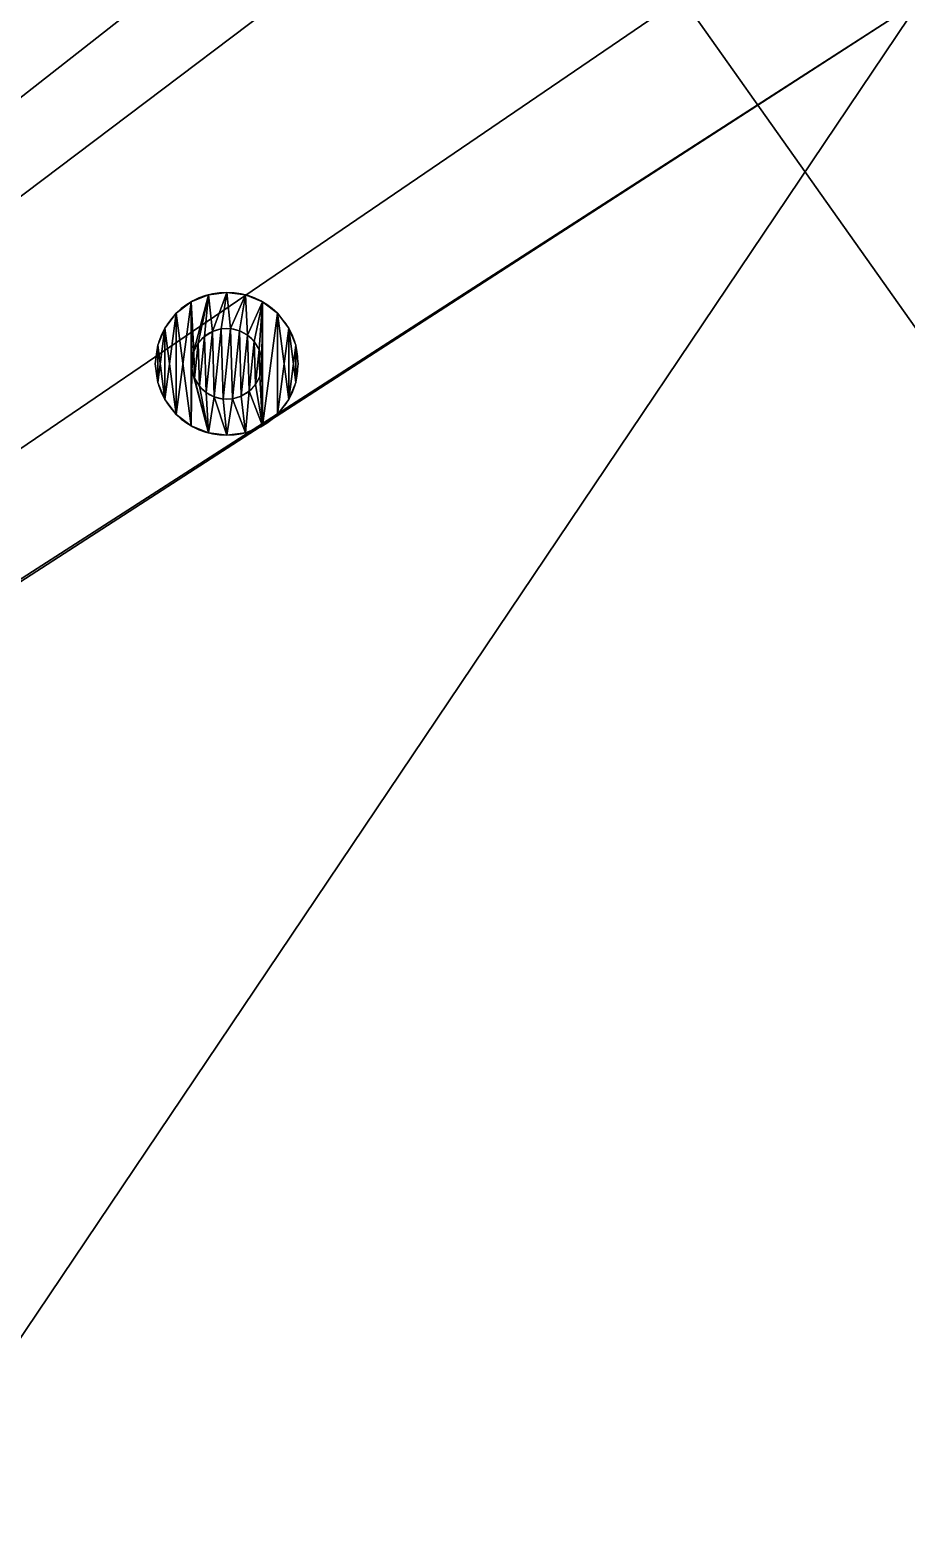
# Model space of a CAD drawing. Extents: x 0 to 36814, y -3929 to 172.
# Drawn here: x 36675.42 to 36687.68, y -3629.25 to -3608.48 of the extents above; entities that cross this region are included whole.
import ezdxf

# ---------------------------------------------------------------- set-up
doc = ezdxf.new("R2010")
doc.units = 0
doc.header["$LTSCALE"] = 25.4
doc.layers.get('0').update_dxf_attribs({"color": 13, "linetype": 'CONTINUOUS'})

# ---------------------------------------------------------------- blocks, each defined once
blk = doc.blocks.new('CVD_PLA_BASE_STL')
at = {"color": 0}
mesh = blk.add_polyface(dxfattribs=at)
corners = [(36666.049, 636.842, 3791.597), (36683.701, 636.842, 3793.035), (36686.193, 636.842, 3791.597), (36668.541, 636.842, 3793.035), (36683.701, 636.842, 3795.914), (36668.541, 636.842, 3795.914), (36686.193, 636.842, 3797.351), (36666.049, 636.842, 3797.351), (36629.705, 636.842, 3796.753), (36663.557, 636.842, 3795.914), (36632.197, 636.842, 3798.19), (36706.34, 636.842, 3797.353), (36622.633, 636.842, 3671.685), (36669.213, 636.842, 3684.782), (36729.613, 636.842, 3671.685), (36629.705, 636.842, 3693.938), (36627.213, 636.842, 3695.375), (36622.633, 636.842, 3822.773), (36729.613, 636.842, 3680.75), (36703.176, 636.842, 3684.78), (36666.721, 636.842, 3686.219), (36666.721, 636.842, 3689.098), (36669.213, 636.842, 3690.536), (36703.176, 636.842, 3690.538), (36627.213, 636.842, 3698.254), (36629.705, 636.842, 3699.692), (36627.213, 636.842, 3798.19), (36665.652, 636.842, 3726.486), (36667.344, 636.842, 3723.561), (36684.441, 636.842, 3713.541), (36682.754, 636.842, 3716.466), (36684.441, 636.842, 3719.391), (36687.82, 636.842, 3719.391), (36667.344, 636.842, 3729.411), (36670.719, 636.842, 3729.411), (36667.344, 636.842, 3743.379), (36701.668, 636.842, 3729.411), (36705.047, 636.842, 3729.411), (36665.652, 636.842, 3746.304), (36667.344, 636.842, 3749.229), (36670.719, 636.842, 3749.229), (36684.504, 636.842, 3753.289), (36682.816, 636.842, 3756.214), (36684.504, 636.842, 3759.139), (36687.883, 636.842, 3759.139), (36706.34, 636.842, 3791.595), (36663.557, 636.842, 3793.035), (36627.213, 636.842, 3801.069), (36629.705, 636.842, 3802.506), (36705.668, 636.842, 3686.221), (36729.613, 636.842, 3822.773), (36705.668, 636.842, 3689.096), (36706.734, 636.842, 3726.486), (36705.047, 636.842, 3723.561), (36687.82, 636.842, 3713.541), (36632.197, 636.842, 3695.375), (36632.197, 636.842, 3698.254), (36689.508, 636.842, 3716.466), (36670.719, 636.842, 3723.561), (36701.668, 636.842, 3723.561), (36706.234, 636.842, 3746.304), (36704.797, 636.842, 3743.812), (36670.719, 636.842, 3743.379), (36701.918, 636.842, 3743.812), (36704.797, 636.842, 3748.796), (36687.883, 636.842, 3753.289), (36689.57, 636.842, 3756.214), (36708.832, 636.842, 3793.037), (36708.832, 636.842, 3795.912), (36632.197, 636.842, 3801.069), (36703.848, 636.842, 3793.037), (36688.685, 636.842, 3793.035), (36688.685, 636.842, 3795.914), (36703.848, 636.842, 3795.912), (36672.41, 636.842, 3746.304), (36700.48, 636.842, 3746.304), (36701.918, 636.842, 3748.796), (36672.41, 636.842, 3726.486), (36699.98, 636.842, 3726.486), (36700.684, 636.842, 3686.221), (36671.705, 636.842, 3686.219), (36671.705, 636.842, 3689.098), (36700.684, 636.842, 3689.096)]
mesh.append_faces([[corners[k] for k in face] for face in [(1, 3, 4), (4, 5, 6), (12, 13, 14), (15, 12, 16), (14, 13, 18), (13, 15, 20), (20, 15, 21), (21, 15, 22), (16, 17, 24), (24, 17, 25), (29, 28, 30), (30, 28, 31), (31, 28, 32), (27, 26, 33), (33, 26, 34), (36, 35, 37), (35, 26, 38), (38, 26, 39), (39, 26, 40), (41, 26, 42), (42, 26, 43), (43, 26, 44), (0, 8, 46), (46, 8, 9), (26, 17, 47), (47, 17, 48), (18, 49, 50), (49, 18, 19), (52, 23, 53), (54, 25, 29), (53, 58, 59), (60, 37, 61), (62, 37, 35), (61, 62, 63), (65, 40, 41), (67, 44, 45), (50, 48, 17), (70, 72, 73), (73, 72, 11), (74, 63, 62), (63, 74, 75), (75, 40, 76), (76, 40, 64), (77, 59, 58), (59, 77, 78), (78, 34, 36), (79, 81, 82), (82, 81, 23)]], dxfattribs={"vtx0": -1, "vtx1": -1, "color": 0})
mesh.append_faces([[corners[k] for k in face] for face in [(7, 10, 11), (13, 12, 15), (18, 13, 19), (22, 15, 23), (25, 17, 26), (25, 26, 27), (25, 28, 29), (34, 26, 35), (34, 35, 36), (40, 26, 41), (44, 8, 0), (44, 0, 45), (45, 0, 2), (50, 23, 52), (53, 23, 54), (54, 23, 15), (53, 32, 28), (50, 37, 60), (61, 37, 62), (50, 64, 65), (65, 64, 40), (50, 44, 67), (50, 11, 10), (11, 6, 7)]], dxfattribs={"vtx0": -1, "vtx1": -1, "vtx2": -1, "color": 0})
mesh.append_faces([[corners[k] for k in face] for face in [(0, 1, 2), (1, 0, 3), (4, 3, 5), (6, 5, 7), (8, 7, 9), (7, 8, 10), (16, 12, 17), (25, 27, 28), (44, 26, 8), (50, 49, 51), (50, 51, 23), (54, 15, 55), (54, 55, 56), (54, 56, 25), (53, 54, 57), (53, 57, 32), (53, 28, 58), (50, 52, 37), (50, 60, 64), (50, 65, 66), (50, 66, 44), (50, 67, 68), (50, 68, 11), (50, 10, 69), (50, 69, 48), (2, 70, 45), (70, 2, 71), (70, 71, 72), (11, 72, 6), (75, 74, 40), (78, 77, 34), (13, 79, 19), (79, 13, 80), (79, 80, 81), (23, 81, 22)]], dxfattribs={"vtx0": -1, "vtx2": -1, "color": 0})
mesh = blk.add_polyface(dxfattribs=at)
corners = [(36729.613, 632.813, 3822.773), (36622.633, 632.813, 3671.685), (36729.613, 632.813, 3671.685), (36622.633, 632.813, 3822.773)]
mesh.append_faces([[corners[k] for k in face] for face in [(0, 1, 2), (1, 0, 3)]], dxfattribs={"vtx0": -1, "color": 0})
blk = doc.blocks.new('_____41')
at = {"color": 0}
for p, q in [((33.205, 12.104, 31.98), (33.205, 12.104, 29.98)), ((33.205, 12.104, 31.98), (33.205, 12.104, 29.98)), ((33.463, 12.138, 31.98), (33.463, 12.138, 29.98)), ((33.463, 12.138, 31.98), (33.463, 12.138, 29.98)), ((33.722, 12.104, 31.98), (33.722, 12.104, 29.98)), ((33.722, 12.104, 31.98), (33.722, 12.104, 29.98)), ((32.756, 11.845, 31.98), (32.756, 11.845, 29.98)), ((32.756, 11.845, 31.98), (32.756, 11.845, 29.98)), ((32.963, 12.004, 31.98), (32.963, 12.004, 29.98)), ((32.963, 12.004, 31.98), (32.963, 12.004, 29.98)), ((33.963, 12.004, 31.98), (33.963, 12.004, 29.98)), ((33.963, 12.004, 31.98), (33.963, 12.004, 29.98)), ((34.171, 11.845, 31.98), (34.171, 11.845, 29.98)), ((34.171, 11.845, 31.98), (34.171, 11.845, 29.98)), ((32.597, 11.638, 31.98), (32.597, 11.638, 29.98)), ((32.597, 11.638, 31.98), (32.597, 11.638, 29.98)), ((34.329, 11.638, 31.98), (34.329, 11.638, 29.98)), ((34.329, 11.638, 31.98), (34.329, 11.638, 29.98)), ((33.151, 11.521, 31.98), (33.151, 11.521, 29.98)), ((33.151, 11.521, 31.98), (33.151, 11.521, 29.98)), ((33.261, 11.589, 31.98), (33.261, 11.589, 29.98)), ((33.261, 11.589, 31.98), (33.261, 11.589, 29.98)), ((33.385, 11.626, 31.98), (33.385, 11.626, 29.98)), ((33.385, 11.626, 31.98), (33.385, 11.626, 29.98)), ((33.513, 11.63, 31.98), (33.513, 11.63, 29.98)), ((33.513, 11.63, 31.98), (33.513, 11.63, 29.98)), ((33.639, 11.6, 31.98), (33.639, 11.6, 29.98)), ((33.639, 11.6, 31.98), (33.639, 11.6, 29.98)), ((33.753, 11.539, 31.98), (33.753, 11.539, 29.98)), ((33.753, 11.539, 31.98), (33.753, 11.539, 29.98)), ((33.846, 11.45, 31.98), (33.846, 11.45, 29.98)), ((33.846, 11.45, 31.98), (33.846, 11.45, 29.98)), ((32.498, 11.397, 31.98), (32.498, 11.397, 29.98)), ((32.498, 11.397, 31.98), (32.498, 11.397, 29.98)), ((33.002, 11.314, 31.98), (33.002, 11.314, 29.98)), ((33.002, 11.314, 31.98), (33.002, 11.314, 29.98)), ((33.063, 11.427, 31.98), (33.063, 11.427, 29.98)), ((33.063, 11.427, 31.98), (33.063, 11.427, 29.98)), ((33.914, 11.34, 31.98), (33.914, 11.34, 29.98)), ((33.914, 11.34, 31.98), (33.914, 11.34, 29.98)), ((34.429, 11.397, 31.98), (34.429, 11.397, 29.98)), ((34.429, 11.397, 31.98), (34.429, 11.397, 29.98)), ((32.463, 11.138, 31.98), (32.463, 11.138, 29.98)), ((32.463, 11.138, 31.98), (32.463, 11.138, 29.98)), ((32.972, 11.188, 31.98), (32.972, 11.188, 29.98)), ((32.972, 11.188, 31.98), (32.972, 11.188, 29.98)), ((32.976, 11.059, 31.98), (32.976, 11.059, 29.98)), ((32.976, 11.059, 31.98), (32.976, 11.059, 29.98)), ((33.951, 11.217, 31.98), (33.951, 11.217, 29.98)), ((33.951, 11.217, 31.98), (33.951, 11.217, 29.98)), ((33.955, 11.088, 31.98), (33.955, 11.088, 29.98)), ((33.955, 11.088, 31.98), (33.955, 11.088, 29.98)), ((34.463, 11.138, 31.98), (34.463, 11.138, 29.98)), ((34.463, 11.138, 31.98), (34.463, 11.138, 29.98)), ((32.498, 10.879, 31.98), (32.498, 10.879, 29.98)), ((32.498, 10.879, 31.98), (32.498, 10.879, 29.98)), ((33.013, 10.936, 31.98), (33.013, 10.936, 29.98)), ((33.013, 10.936, 31.98), (33.013, 10.936, 29.98)), ((33.081, 10.826, 31.98), (33.081, 10.826, 29.98)), ((33.081, 10.826, 31.98), (33.081, 10.826, 29.98)), ((33.864, 10.849, 31.98), (33.864, 10.849, 29.98)), ((33.864, 10.849, 31.98), (33.864, 10.849, 29.98)), ((33.925, 10.962, 31.98), (33.925, 10.962, 29.98)), ((33.925, 10.962, 31.98), (33.925, 10.962, 29.98)), ((34.429, 10.879, 31.98), (34.429, 10.879, 29.98)), ((34.429, 10.879, 31.98), (34.429, 10.879, 29.98)), ((32.597, 10.638, 31.98), (32.597, 10.638, 29.98)), ((32.597, 10.638, 31.98), (32.597, 10.638, 29.98)), ((33.174, 10.737, 31.98), (33.174, 10.737, 29.98)), ((33.174, 10.737, 31.98), (33.174, 10.737, 29.98)), ((33.288, 10.676, 31.98), (33.288, 10.676, 29.98)), ((33.288, 10.676, 31.98), (33.288, 10.676, 29.98)), ((33.413, 10.646, 31.98), (33.413, 10.646, 29.98)), ((33.413, 10.646, 31.98), (33.413, 10.646, 29.98)), ((33.542, 10.65, 31.98), (33.542, 10.65, 29.98)), ((33.542, 10.65, 31.98), (33.542, 10.65, 29.98)), ((33.666, 10.687, 31.98), (33.666, 10.687, 29.98)), ((33.666, 10.687, 31.98), (33.666, 10.687, 29.98)), ((33.776, 10.755, 31.98), (33.776, 10.755, 29.98)), ((33.776, 10.755, 31.98), (33.776, 10.755, 29.98)), ((34.329, 10.638, 31.98), (34.329, 10.638, 29.98)), ((34.329, 10.638, 31.98), (34.329, 10.638, 29.98)), ((32.756, 10.431, 31.98), (32.756, 10.431, 29.98)), ((32.756, 10.431, 31.98), (32.756, 10.431, 29.98)), ((34.171, 10.431, 31.98), (34.171, 10.431, 29.98)), ((34.171, 10.431, 31.98), (34.171, 10.431, 29.98)), ((32.963, 10.272, 31.98), (32.963, 10.272, 29.98)), ((32.963, 10.272, 31.98), (32.963, 10.272, 29.98)), ((33.963, 10.272, 31.98), (33.963, 10.272, 29.98)), ((33.963, 10.272, 31.98), (33.963, 10.272, 29.98)), ((33.205, 10.172, 31.98), (33.205, 10.172, 29.98)), ((33.205, 10.172, 31.98), (33.205, 10.172, 29.98)), ((33.463, 10.138, 31.98), (33.463, 10.138, 29.98)), ((33.463, 10.138, 31.98), (33.463, 10.138, 29.98)), ((33.722, 10.172, 31.98), (33.722, 10.172, 29.98)), ((33.722, 10.172, 31.98), (33.722, 10.172, 29.98))]:
    blk.add_line(p, q, dxfattribs=at)
at = {"color": 0, "extrusion": (0, 0, -1)}
for centre, radius in [((-33.463, 11.138, -31.98), 1), ((-33.463, 11.138, -29.98), 1), ((-33.463, 11.138, -31.98), 1), ((-33.463, 11.138, -29.98), 1), ((-33.463, 11.138, -31.98), 1), ((-33.463, 11.138, -29.98), 1), ((-33.463, 11.138, -31.98), 1), ((-33.463, 11.138, -29.98), 1), ((-33.463, 11.138, -31.98), 1), ((-33.463, 11.138, -29.98), 1), ((-33.463, 11.138, -31.98), 1), ((-33.463, 11.138, -29.98), 1), ((-33.463, 11.138, -31.98), 1), ((-33.463, 11.138, -29.98), 1), ((-33.463, 11.138, -31.98), 1), ((-33.463, 11.138, -29.98), 1), ((-33.463, 11.138, -31.98), 1), ((-33.463, 11.138, -29.98), 1), ((-33.463, 11.138, -31.98), 1), ((-33.463, 11.138, -29.98), 1), ((-33.463, 11.138, -31.98), 1), ((-33.463, 11.138, -29.98), 1), ((-33.463, 11.138, -31.98), 1), ((-33.463, 11.138, -29.98), 1), ((-33.463, 11.138, -31.98), 1), ((-33.463, 11.138, -29.98), 1), ((-33.463, 11.138, -31.98), 1), ((-33.463, 11.138, -29.98), 1), ((-33.463, 11.138, -31.98), 1), ((-33.463, 11.138, -29.98), 1), ((-33.463, 11.138, -31.98), 1), ((-33.463, 11.138, -29.98), 1), ((-33.463, 11.138, -31.98), 1), ((-33.463, 11.138, -29.98), 1), ((-33.463, 11.138, -31.98), 1), ((-33.463, 11.138, -29.98), 1), ((-33.463, 11.138, -31.98), 1), ((-33.463, 11.138, -29.98), 1), ((-33.463, 11.138, -31.98), 1), ((-33.463, 11.138, -29.98), 1), ((-33.463, 11.138, -31.98), 1), ((-33.463, 11.138, -29.98), 1), ((-33.463, 11.138, -31.98), 1), ((-33.463, 11.138, -29.98), 1), ((-33.463, 11.138, -31.98), 1), ((-33.463, 11.138, -29.98), 1), ((-33.463, 11.138, -31.98), 1), ((-33.463, 11.138, -29.98), 1), ((-33.463, 11.138, -31.98), 1), ((-33.463, 11.138, -29.98), 1), ((-33.463, 11.138, -29.98), 0.494), ((-33.463, 11.138, -31.98), 0.494), ((-33.463, 11.138, -31.98), 0.494), ((-33.463, 11.138, -29.98), 0.494), ((-33.463, 11.138, -31.98), 0.494), ((-33.463, 11.138, -29.98), 0.494), ((-33.463, 11.138, -31.98), 0.494), ((-33.463, 11.138, -29.98), 0.494), ((-33.463, 11.138, -31.98), 0.494), ((-33.463, 11.138, -29.98), 0.494), ((-33.463, 11.138, -31.98), 0.494), ((-33.463, 11.138, -29.98), 0.494), ((-33.463, 11.138, -31.98), 0.494), ((-33.463, 11.138, -29.98), 0.494), ((-33.463, 11.138, -31.98), 0.494), ((-33.463, 11.138, -29.98), 0.494), ((-33.463, 11.138, -31.98), 0.494), ((-33.463, 11.138, -29.98), 0.494), ((-33.463, 11.138, -31.98), 0.494), ((-33.463, 11.138, -29.98), 0.494), ((-33.463, 11.138, -31.98), 0.494), ((-33.463, 11.138, -29.98), 0.494), ((-33.463, 11.138, -31.98), 0.494), ((-33.463, 11.138, -29.98), 0.494), ((-33.463, 11.138, -31.98), 0.494), ((-33.463, 11.138, -29.98), 0.494), ((-33.463, 11.138, -31.98), 0.494), ((-33.463, 11.138, -29.98), 0.494), ((-33.463, 11.138, -31.98), 0.494), ((-33.463, 11.138, -29.98), 0.494), ((-33.463, 11.138, -31.98), 0.494), ((-33.463, 11.138, -29.98), 0.494), ((-33.463, 11.138, -31.98), 0.494), ((-33.463, 11.138, -29.98), 0.494), ((-33.463, 11.138, -31.98), 0.494), ((-33.463, 11.138, -29.98), 0.494), ((-33.463, 11.138, -31.98), 0.494), ((-33.463, 11.138, -29.98), 0.494), ((-33.463, 11.138, -31.98), 0.494), ((-33.463, 11.138, -29.98), 0.494), ((-33.463, 11.138, -31.98), 0.494), ((-33.463, 11.138, -29.98), 0.494), ((-33.463, 11.138, -31.98), 0.494), ((-33.463, 11.138, -29.98), 0.494), ((-33.463, 11.138, -31.98), 0.494), ((-33.463, 11.138, -29.98), 0.494), ((-33.463, 11.138, -31.98), 0.494), ((-33.463, 11.138, -29.98), 0.494), ((-33.463, 11.138, -31.98), 0.494), ((-33.463, 11.138, -29.98), 0.494), ((-33.463, 11.138, -31.98), 0.494), ((-33.463, 11.138, -29.98), 0.494)]:
    blk.add_circle(centre, radius, dxfattribs=at)
at = {"color": 0}
mesh = blk.add_polyface(dxfattribs=at)
corners = [(32.963, 10.272, 31.98), (32.976, 11.059, 31.98), (32.972, 11.188, 31.98), (33.205, 10.172, 31.98), (33.013, 10.936, 31.98), (33.081, 10.826, 31.98), (33.174, 10.737, 31.98), (33.288, 10.676, 31.98), (33.463, 10.138, 31.98), (33.413, 10.646, 31.98), (33.542, 10.65, 31.98), (33.722, 10.172, 31.98), (33.666, 10.687, 31.98), (33.776, 10.755, 31.98), (33.963, 10.272, 31.98), (33.864, 10.849, 31.98), (33.925, 10.962, 31.98), (33.955, 11.088, 31.98), (33.963, 12.004, 31.98), (34.171, 11.845, 31.98), (34.171, 10.431, 31.98), (34.329, 10.638, 31.98), (34.329, 11.638, 31.98), (34.429, 10.879, 31.98), (34.429, 11.397, 31.98), (34.463, 11.138, 31.98), (32.498, 10.879, 31.98), (32.498, 11.397, 31.98), (32.463, 11.138, 31.98), (32.597, 10.638, 31.98), (32.597, 11.638, 31.98), (32.756, 10.431, 31.98), (32.756, 11.845, 31.98), (32.963, 12.004, 31.98), (33.002, 11.314, 31.98), (33.205, 12.104, 31.98), (33.063, 11.427, 31.98), (33.151, 11.521, 31.98), (33.261, 11.589, 31.98), (33.463, 12.138, 31.98), (33.385, 11.626, 31.98), (33.513, 11.63, 31.98), (33.722, 12.104, 31.98), (33.639, 11.6, 31.98), (33.753, 11.539, 31.98), (33.846, 11.45, 31.98), (33.914, 11.34, 31.98), (33.951, 11.217, 31.98)]
mesh.append_faces([[corners[k] for k in face] for face in [(24, 23, 25), (26, 27, 28)]], dxfattribs={"vtx0": -1, "color": 0})
mesh.append_faces([[corners[k] for k in face] for face in [(1, 3, 4), (4, 3, 5), (5, 3, 6), (6, 3, 7), (7, 8, 9), (9, 8, 10), (10, 11, 12), (12, 11, 13), (13, 14, 15), (15, 14, 16), (16, 14, 17), (18, 14, 19), (19, 21, 22), (22, 23, 24), (27, 29, 30), (30, 31, 32), (32, 0, 33), (33, 34, 35), (35, 38, 39), (39, 41, 42), (42, 44, 18)]], dxfattribs={"vtx0": -1, "vtx1": -1, "color": 0})
mesh.append_faces([[corners[k] for k in face] for face in [(17, 14, 18), (33, 0, 2)]], dxfattribs={"vtx0": -1, "vtx1": -1, "vtx2": -1, "color": 0})
mesh.append_faces([[corners[k] for k in face] for face in [(0, 1, 2), (1, 0, 3), (7, 3, 8), (10, 8, 11), (13, 11, 14), (19, 14, 20), (19, 20, 21), (22, 21, 23), (27, 26, 29), (30, 29, 31), (32, 31, 0), (33, 2, 34), (35, 34, 36), (35, 36, 37), (35, 37, 38), (39, 38, 40), (39, 40, 41), (42, 41, 43), (42, 43, 44), (18, 44, 45), (18, 45, 46), (18, 46, 47), (18, 47, 17)]], dxfattribs={"vtx0": -1, "vtx2": -1, "color": 0})
mesh = blk.add_polyface(dxfattribs=at)
corners = [(32.498, 11.397, 29.98), (32.498, 10.879, 29.98), (32.463, 11.138, 29.98), (32.597, 11.638, 29.98), (32.597, 10.638, 29.98), (32.756, 11.845, 29.98), (32.756, 10.431, 29.98), (32.963, 12.004, 29.98), (32.963, 10.272, 29.98), (32.972, 11.188, 29.98), (33.002, 11.314, 29.98), (33.205, 12.104, 29.98), (33.063, 11.427, 29.98), (33.151, 11.521, 29.98), (33.261, 11.589, 29.98), (33.463, 12.138, 29.98), (33.385, 11.626, 29.98), (33.513, 11.63, 29.98), (33.722, 12.104, 29.98), (33.639, 11.6, 29.98), (33.753, 11.539, 29.98), (33.963, 12.004, 29.98), (33.846, 11.45, 29.98), (33.914, 11.34, 29.98), (33.951, 11.217, 29.98), (33.955, 11.088, 29.98), (32.976, 11.059, 29.98), (33.205, 10.172, 29.98), (33.013, 10.936, 29.98), (33.081, 10.826, 29.98), (33.174, 10.737, 29.98), (33.288, 10.676, 29.98), (33.463, 10.138, 29.98), (33.413, 10.646, 29.98), (33.542, 10.65, 29.98), (33.722, 10.172, 29.98), (33.666, 10.687, 29.98), (33.776, 10.755, 29.98), (33.963, 10.272, 29.98), (33.864, 10.849, 29.98), (33.925, 10.962, 29.98), (34.171, 11.845, 29.98), (34.171, 10.431, 29.98), (34.329, 11.638, 29.98), (34.329, 10.638, 29.98), (34.429, 11.397, 29.98), (34.429, 10.879, 29.98), (34.463, 11.138, 29.98)]
mesh.append_faces([[corners[k] for k in face] for face in [(0, 1, 2), (46, 45, 47)]], dxfattribs={"vtx0": -1, "color": 0})
mesh.append_faces([[corners[k] for k in face] for face in [(1, 3, 4), (4, 5, 6), (6, 7, 8), (9, 7, 10), (10, 11, 12), (12, 11, 13), (13, 11, 14), (14, 15, 16), (16, 15, 17), (17, 18, 19), (19, 18, 20), (20, 21, 22), (22, 21, 23), (23, 21, 24), (24, 21, 25), (8, 26, 27), (26, 8, 9), (27, 31, 32), (32, 34, 35), (35, 37, 38), (38, 41, 42), (42, 43, 44), (44, 45, 46)]], dxfattribs={"vtx0": -1, "vtx1": -1, "color": 0})
mesh.append_faces([[corners[k] for k in face] for face in [(8, 7, 9), (38, 25, 21)]], dxfattribs={"vtx0": -1, "vtx1": -1, "vtx2": -1, "color": 0})
mesh.append_faces([[corners[k] for k in face] for face in [(1, 0, 3), (4, 3, 5), (6, 5, 7), (10, 7, 11), (14, 11, 15), (17, 15, 18), (20, 18, 21), (27, 26, 28), (27, 28, 29), (27, 29, 30), (27, 30, 31), (32, 31, 33), (32, 33, 34), (35, 34, 36), (35, 36, 37), (38, 37, 39), (38, 39, 40), (38, 40, 25), (38, 21, 41), (42, 41, 43), (44, 43, 45)]], dxfattribs={"vtx0": -1, "vtx2": -1, "color": 0})
mesh = blk.add_polyface(dxfattribs=at)
corners = [(32.963, 12.004, 31.98), (33.205, 12.104, 29.98), (32.963, 12.004, 29.98), (33.205, 12.104, 31.98)]
mesh.append_faces([[corners[k] for k in face] for face in [(0, 1, 2), (1, 0, 3)]], dxfattribs={"vtx0": -1, "color": 0})
mesh = blk.add_polyface(dxfattribs=at)
corners = [(33.205, 12.104, 31.98), (33.463, 12.138, 29.98), (33.205, 12.104, 29.98), (33.463, 12.138, 31.98)]
mesh.append_faces([[corners[k] for k in face] for face in [(0, 1, 2), (1, 0, 3)]], dxfattribs={"vtx0": -1, "color": 0})
mesh = blk.add_polyface(dxfattribs=at)
corners = [(33.463, 12.138, 31.98), (33.722, 12.104, 29.98), (33.463, 12.138, 29.98), (33.722, 12.104, 31.98)]
mesh.append_faces([[corners[k] for k in face] for face in [(0, 1, 2), (1, 0, 3)]], dxfattribs={"vtx0": -1, "color": 0})
mesh = blk.add_polyface(dxfattribs=at)
corners = [(33.722, 12.104, 31.98), (33.963, 12.004, 29.98), (33.722, 12.104, 29.98), (33.963, 12.004, 31.98)]
mesh.append_faces([[corners[k] for k in face] for face in [(0, 1, 2), (1, 0, 3)]], dxfattribs={"vtx0": -1, "color": 0})
mesh = blk.add_polyface(dxfattribs=at)
corners = [(32.756, 11.845, 31.98), (32.597, 11.638, 29.98), (32.597, 11.638, 31.98), (32.756, 11.845, 29.98)]
mesh.append_faces([[corners[k] for k in face] for face in [(0, 1, 2), (1, 0, 3)]], dxfattribs={"vtx0": -1, "color": 0})
mesh = blk.add_polyface(dxfattribs=at)
corners = [(32.756, 11.845, 31.98), (32.963, 12.004, 29.98), (32.756, 11.845, 29.98), (32.963, 12.004, 31.98)]
mesh.append_faces([[corners[k] for k in face] for face in [(0, 1, 2), (1, 0, 3)]], dxfattribs={"vtx0": -1, "color": 0})
mesh = blk.add_polyface(dxfattribs=at)
corners = [(33.963, 12.004, 31.98), (34.171, 11.845, 29.98), (33.963, 12.004, 29.98), (34.171, 11.845, 31.98)]
mesh.append_faces([[corners[k] for k in face] for face in [(0, 1, 2), (1, 0, 3)]], dxfattribs={"vtx0": -1, "color": 0})
mesh = blk.add_polyface(dxfattribs=at)
corners = [(34.171, 11.845, 29.98), (34.329, 11.638, 31.98), (34.329, 11.638, 29.98), (34.171, 11.845, 31.98)]
mesh.append_faces([[corners[k] for k in face] for face in [(0, 1, 2), (1, 0, 3)]], dxfattribs={"vtx0": -1, "color": 0})
mesh = blk.add_polyface(dxfattribs=at)
corners = [(32.597, 11.638, 31.98), (32.498, 11.397, 29.98), (32.498, 11.397, 31.98), (32.597, 11.638, 29.98)]
mesh.append_faces([[corners[k] for k in face] for face in [(0, 1, 2), (1, 0, 3)]], dxfattribs={"vtx0": -1, "color": 0})
mesh = blk.add_polyface(dxfattribs=at)
corners = [(34.329, 11.638, 29.98), (34.429, 11.397, 31.98), (34.429, 11.397, 29.98), (34.329, 11.638, 31.98)]
mesh.append_faces([[corners[k] for k in face] for face in [(0, 1, 2), (1, 0, 3)]], dxfattribs={"vtx0": -1, "color": 0})
mesh = blk.add_polyface(dxfattribs=at)
corners = [(33.002, 11.314, 29.98), (32.976, 11.059, 29.98), (32.972, 11.188, 29.98), (33.013, 10.936, 29.98), (33.063, 11.427, 29.98), (33.081, 10.826, 29.98), (33.151, 11.521, 29.98), (33.174, 10.737, 29.98), (33.261, 11.589, 29.98), (33.288, 10.676, 29.98), (33.385, 11.626, 29.98), (33.413, 10.646, 29.98), (33.513, 11.63, 29.98), (33.542, 10.65, 29.98), (33.639, 11.6, 29.98), (33.666, 10.687, 29.98), (33.753, 11.539, 29.98), (33.776, 10.755, 29.98), (33.846, 11.45, 29.98), (33.864, 10.849, 29.98), (33.914, 11.34, 29.98), (33.925, 10.962, 29.98), (33.951, 11.217, 29.98), (33.955, 11.088, 29.98)]
mesh.append_faces([[corners[k] for k in face] for face in [(0, 1, 2), (21, 22, 23)]], dxfattribs={"vtx0": -1, "color": 0})
mesh.append_faces([[corners[k] for k in face] for face in [(1, 0, 3), (3, 4, 5), (5, 6, 7), (7, 8, 9), (9, 10, 11), (11, 12, 13), (13, 14, 15), (15, 16, 17), (17, 18, 19), (19, 20, 21)]], dxfattribs={"vtx0": -1, "vtx1": -1, "color": 0})
mesh.append_faces([[corners[k] for k in face] for face in [(3, 0, 4), (5, 4, 6), (7, 6, 8), (9, 8, 10), (11, 10, 12), (13, 12, 14), (15, 14, 16), (17, 16, 18), (19, 18, 20), (21, 20, 22)]], dxfattribs={"vtx0": -1, "vtx2": -1, "color": 0})
mesh = blk.add_polyface(dxfattribs=at)
corners = [(32.976, 11.059, 31.98), (33.002, 11.314, 31.98), (32.972, 11.188, 31.98), (33.013, 10.936, 31.98), (33.063, 11.427, 31.98), (33.081, 10.826, 31.98), (33.151, 11.521, 31.98), (33.174, 10.737, 31.98), (33.261, 11.589, 31.98), (33.288, 10.676, 31.98), (33.385, 11.626, 31.98), (33.413, 10.646, 31.98), (33.513, 11.63, 31.98), (33.542, 10.65, 31.98), (33.639, 11.6, 31.98), (33.666, 10.687, 31.98), (33.753, 11.539, 31.98), (33.776, 10.755, 31.98), (33.846, 11.45, 31.98), (33.864, 10.849, 31.98), (33.914, 11.34, 31.98), (33.925, 10.962, 31.98), (33.951, 11.217, 31.98), (33.955, 11.088, 31.98)]
mesh.append_faces([[corners[k] for k in face] for face in [(0, 1, 2), (22, 21, 23)]], dxfattribs={"vtx0": -1, "color": 0})
mesh.append_faces([[corners[k] for k in face] for face in [(1, 3, 4), (4, 5, 6), (6, 7, 8), (8, 9, 10), (10, 11, 12), (12, 13, 14), (14, 15, 16), (16, 17, 18), (18, 19, 20), (20, 21, 22)]], dxfattribs={"vtx0": -1, "vtx1": -1, "color": 0})
mesh.append_faces([[corners[k] for k in face] for face in [(1, 0, 3), (4, 3, 5), (6, 5, 7), (8, 7, 9), (10, 9, 11), (12, 11, 13), (14, 13, 15), (16, 15, 17), (18, 17, 19), (20, 19, 21)]], dxfattribs={"vtx0": -1, "vtx2": -1, "color": 0})
mesh = blk.add_polyface(dxfattribs=at)
corners = [(33.151, 11.521, 31.98), (33.063, 11.427, 29.98), (33.063, 11.427, 31.98), (33.151, 11.521, 29.98)]
mesh.append_faces([[corners[k] for k in face] for face in [(0, 1, 2), (1, 0, 3)]], dxfattribs={"vtx0": -1, "color": 0})
mesh = blk.add_polyface(dxfattribs=at)
corners = [(33.151, 11.521, 31.98), (33.261, 11.589, 29.98), (33.151, 11.521, 29.98), (33.261, 11.589, 31.98)]
mesh.append_faces([[corners[k] for k in face] for face in [(0, 1, 2), (1, 0, 3)]], dxfattribs={"vtx0": -1, "color": 0})
mesh = blk.add_polyface(dxfattribs=at)
corners = [(33.261, 11.589, 31.98), (33.385, 11.626, 29.98), (33.261, 11.589, 29.98), (33.385, 11.626, 31.98)]
mesh.append_faces([[corners[k] for k in face] for face in [(0, 1, 2), (1, 0, 3)]], dxfattribs={"vtx0": -1, "color": 0})
mesh = blk.add_polyface(dxfattribs=at)
corners = [(33.385, 11.626, 31.98), (33.513, 11.63, 29.98), (33.385, 11.626, 29.98), (33.513, 11.63, 31.98)]
mesh.append_faces([[corners[k] for k in face] for face in [(0, 1, 2), (1, 0, 3)]], dxfattribs={"vtx0": -1, "color": 0})
mesh = blk.add_polyface(dxfattribs=at)
corners = [(33.513, 11.63, 31.98), (33.639, 11.6, 29.98), (33.513, 11.63, 29.98), (33.639, 11.6, 31.98)]
mesh.append_faces([[corners[k] for k in face] for face in [(0, 1, 2), (1, 0, 3)]], dxfattribs={"vtx0": -1, "color": 0})
mesh = blk.add_polyface(dxfattribs=at)
corners = [(33.639, 11.6, 31.98), (33.753, 11.539, 29.98), (33.639, 11.6, 29.98), (33.753, 11.539, 31.98)]
mesh.append_faces([[corners[k] for k in face] for face in [(0, 1, 2), (1, 0, 3)]], dxfattribs={"vtx0": -1, "color": 0})
mesh = blk.add_polyface(dxfattribs=at)
corners = [(33.753, 11.539, 31.98), (33.846, 11.45, 29.98), (33.753, 11.539, 29.98), (33.846, 11.45, 31.98)]
mesh.append_faces([[corners[k] for k in face] for face in [(0, 1, 2), (1, 0, 3)]], dxfattribs={"vtx0": -1, "color": 0})
mesh = blk.add_polyface(dxfattribs=at)
corners = [(33.846, 11.45, 29.98), (33.914, 11.34, 31.98), (33.914, 11.34, 29.98), (33.846, 11.45, 31.98)]
mesh.append_faces([[corners[k] for k in face] for face in [(0, 1, 2), (1, 0, 3)]], dxfattribs={"vtx0": -1, "color": 0})
mesh = blk.add_polyface(dxfattribs=at)
corners = [(32.498, 11.397, 31.98), (32.463, 11.138, 29.98), (32.463, 11.138, 31.98), (32.498, 11.397, 29.98)]
mesh.append_faces([[corners[k] for k in face] for face in [(0, 1, 2), (1, 0, 3)]], dxfattribs={"vtx0": -1, "color": 0})
mesh = blk.add_polyface(dxfattribs=at)
corners = [(33.002, 11.314, 29.98), (32.972, 11.188, 31.98), (32.972, 11.188, 29.98), (33.002, 11.314, 31.98)]
mesh.append_faces([[corners[k] for k in face] for face in [(0, 1, 2), (1, 0, 3)]], dxfattribs={"vtx0": -1, "color": 0})
mesh = blk.add_polyface(dxfattribs=at)
corners = [(33.063, 11.427, 29.98), (33.002, 11.314, 31.98), (33.002, 11.314, 29.98), (33.063, 11.427, 31.98)]
mesh.append_faces([[corners[k] for k in face] for face in [(0, 1, 2), (1, 0, 3)]], dxfattribs={"vtx0": -1, "color": 0})
mesh = blk.add_polyface(dxfattribs=at)
corners = [(33.914, 11.34, 29.98), (33.951, 11.217, 31.98), (33.951, 11.217, 29.98), (33.914, 11.34, 31.98)]
mesh.append_faces([[corners[k] for k in face] for face in [(0, 1, 2), (1, 0, 3)]], dxfattribs={"vtx0": -1, "color": 0})
mesh = blk.add_polyface(dxfattribs=at)
corners = [(34.429, 11.397, 29.98), (34.463, 11.138, 31.98), (34.463, 11.138, 29.98), (34.429, 11.397, 31.98)]
mesh.append_faces([[corners[k] for k in face] for face in [(0, 1, 2), (1, 0, 3)]], dxfattribs={"vtx0": -1, "color": 0})
mesh = blk.add_polyface(dxfattribs=at)
corners = [(32.463, 11.138, 31.98), (32.498, 10.879, 29.98), (32.498, 10.879, 31.98), (32.463, 11.138, 29.98)]
mesh.append_faces([[corners[k] for k in face] for face in [(0, 1, 2), (1, 0, 3)]], dxfattribs={"vtx0": -1, "color": 0})
mesh = blk.add_polyface(dxfattribs=at)
corners = [(32.972, 11.188, 31.98), (32.976, 11.059, 29.98), (32.976, 11.059, 31.98), (32.972, 11.188, 29.98)]
mesh.append_faces([[corners[k] for k in face] for face in [(0, 1, 2), (1, 0, 3)]], dxfattribs={"vtx0": -1, "color": 0})
mesh = blk.add_polyface(dxfattribs=at)
corners = [(32.976, 11.059, 31.98), (33.013, 10.936, 29.98), (33.013, 10.936, 31.98), (32.976, 11.059, 29.98)]
mesh.append_faces([[corners[k] for k in face] for face in [(0, 1, 2), (1, 0, 3)]], dxfattribs={"vtx0": -1, "color": 0})
mesh = blk.add_polyface(dxfattribs=at)
corners = [(33.955, 11.088, 29.98), (33.925, 10.962, 31.98), (33.925, 10.962, 29.98), (33.955, 11.088, 31.98)]
mesh.append_faces([[corners[k] for k in face] for face in [(0, 1, 2), (1, 0, 3)]], dxfattribs={"vtx0": -1, "color": 0})
mesh = blk.add_polyface(dxfattribs=at)
corners = [(33.951, 11.217, 29.98), (33.955, 11.088, 31.98), (33.955, 11.088, 29.98), (33.951, 11.217, 31.98)]
mesh.append_faces([[corners[k] for k in face] for face in [(0, 1, 2), (1, 0, 3)]], dxfattribs={"vtx0": -1, "color": 0})
mesh = blk.add_polyface(dxfattribs=at)
corners = [(34.463, 11.138, 29.98), (34.429, 10.879, 31.98), (34.429, 10.879, 29.98), (34.463, 11.138, 31.98)]
mesh.append_faces([[corners[k] for k in face] for face in [(0, 1, 2), (1, 0, 3)]], dxfattribs={"vtx0": -1, "color": 0})
mesh = blk.add_polyface(dxfattribs=at)
corners = [(32.498, 10.879, 31.98), (32.597, 10.638, 29.98), (32.597, 10.638, 31.98), (32.498, 10.879, 29.98)]
mesh.append_faces([[corners[k] for k in face] for face in [(0, 1, 2), (1, 0, 3)]], dxfattribs={"vtx0": -1, "color": 0})
mesh = blk.add_polyface(dxfattribs=at)
corners = [(33.013, 10.936, 31.98), (33.081, 10.826, 29.98), (33.081, 10.826, 31.98), (33.013, 10.936, 29.98)]
mesh.append_faces([[corners[k] for k in face] for face in [(0, 1, 2), (1, 0, 3)]], dxfattribs={"vtx0": -1, "color": 0})
mesh = blk.add_polyface(dxfattribs=at)
corners = [(33.174, 10.737, 31.98), (33.081, 10.826, 29.98), (33.174, 10.737, 29.98), (33.081, 10.826, 31.98)]
mesh.append_faces([[corners[k] for k in face] for face in [(0, 1, 2), (1, 0, 3)]], dxfattribs={"vtx0": -1, "color": 0})
mesh = blk.add_polyface(dxfattribs=at)
corners = [(33.864, 10.849, 29.98), (33.776, 10.755, 31.98), (33.776, 10.755, 29.98), (33.864, 10.849, 31.98)]
mesh.append_faces([[corners[k] for k in face] for face in [(0, 1, 2), (1, 0, 3)]], dxfattribs={"vtx0": -1, "color": 0})
mesh = blk.add_polyface(dxfattribs=at)
corners = [(33.925, 10.962, 29.98), (33.864, 10.849, 31.98), (33.864, 10.849, 29.98), (33.925, 10.962, 31.98)]
mesh.append_faces([[corners[k] for k in face] for face in [(0, 1, 2), (1, 0, 3)]], dxfattribs={"vtx0": -1, "color": 0})
mesh = blk.add_polyface(dxfattribs=at)
corners = [(34.429, 10.879, 29.98), (34.329, 10.638, 31.98), (34.329, 10.638, 29.98), (34.429, 10.879, 31.98)]
mesh.append_faces([[corners[k] for k in face] for face in [(0, 1, 2), (1, 0, 3)]], dxfattribs={"vtx0": -1, "color": 0})
mesh = blk.add_polyface(dxfattribs=at)
corners = [(32.597, 10.638, 31.98), (32.756, 10.431, 29.98), (32.756, 10.431, 31.98), (32.597, 10.638, 29.98)]
mesh.append_faces([[corners[k] for k in face] for face in [(0, 1, 2), (1, 0, 3)]], dxfattribs={"vtx0": -1, "color": 0})
mesh = blk.add_polyface(dxfattribs=at)
corners = [(33.288, 10.676, 31.98), (33.174, 10.737, 29.98), (33.288, 10.676, 29.98), (33.174, 10.737, 31.98)]
mesh.append_faces([[corners[k] for k in face] for face in [(0, 1, 2), (1, 0, 3)]], dxfattribs={"vtx0": -1, "color": 0})
mesh = blk.add_polyface(dxfattribs=at)
corners = [(33.413, 10.646, 31.98), (33.288, 10.676, 29.98), (33.413, 10.646, 29.98), (33.288, 10.676, 31.98)]
mesh.append_faces([[corners[k] for k in face] for face in [(0, 1, 2), (1, 0, 3)]], dxfattribs={"vtx0": -1, "color": 0})
mesh = blk.add_polyface(dxfattribs=at)
corners = [(33.542, 10.65, 31.98), (33.413, 10.646, 29.98), (33.542, 10.65, 29.98), (33.413, 10.646, 31.98)]
mesh.append_faces([[corners[k] for k in face] for face in [(0, 1, 2), (1, 0, 3)]], dxfattribs={"vtx0": -1, "color": 0})
mesh = blk.add_polyface(dxfattribs=at)
corners = [(33.666, 10.687, 31.98), (33.542, 10.65, 29.98), (33.666, 10.687, 29.98), (33.542, 10.65, 31.98)]
mesh.append_faces([[corners[k] for k in face] for face in [(0, 1, 2), (1, 0, 3)]], dxfattribs={"vtx0": -1, "color": 0})
mesh = blk.add_polyface(dxfattribs=at)
corners = [(33.776, 10.755, 31.98), (33.666, 10.687, 29.98), (33.776, 10.755, 29.98), (33.666, 10.687, 31.98)]
mesh.append_faces([[corners[k] for k in face] for face in [(0, 1, 2), (1, 0, 3)]], dxfattribs={"vtx0": -1, "color": 0})
mesh = blk.add_polyface(dxfattribs=at)
corners = [(34.329, 10.638, 29.98), (34.171, 10.431, 31.98), (34.171, 10.431, 29.98), (34.329, 10.638, 31.98)]
mesh.append_faces([[corners[k] for k in face] for face in [(0, 1, 2), (1, 0, 3)]], dxfattribs={"vtx0": -1, "color": 0})
mesh = blk.add_polyface(dxfattribs=at)
corners = [(32.963, 10.272, 31.98), (32.756, 10.431, 29.98), (32.963, 10.272, 29.98), (32.756, 10.431, 31.98)]
mesh.append_faces([[corners[k] for k in face] for face in [(0, 1, 2), (1, 0, 3)]], dxfattribs={"vtx0": -1, "color": 0})
mesh = blk.add_polyface(dxfattribs=at)
corners = [(34.171, 10.431, 31.98), (33.963, 10.272, 29.98), (34.171, 10.431, 29.98), (33.963, 10.272, 31.98)]
mesh.append_faces([[corners[k] for k in face] for face in [(0, 1, 2), (1, 0, 3)]], dxfattribs={"vtx0": -1, "color": 0})
mesh = blk.add_polyface(dxfattribs=at)
corners = [(33.205, 10.172, 31.98), (32.963, 10.272, 29.98), (33.205, 10.172, 29.98), (32.963, 10.272, 31.98)]
mesh.append_faces([[corners[k] for k in face] for face in [(0, 1, 2), (1, 0, 3)]], dxfattribs={"vtx0": -1, "color": 0})
mesh = blk.add_polyface(dxfattribs=at)
corners = [(33.963, 10.272, 31.98), (33.722, 10.172, 29.98), (33.963, 10.272, 29.98), (33.722, 10.172, 31.98)]
mesh.append_faces([[corners[k] for k in face] for face in [(0, 1, 2), (1, 0, 3)]], dxfattribs={"vtx0": -1, "color": 0})
mesh = blk.add_polyface(dxfattribs=at)
corners = [(33.463, 10.138, 31.98), (33.205, 10.172, 29.98), (33.463, 10.138, 29.98), (33.205, 10.172, 31.98)]
mesh.append_faces([[corners[k] for k in face] for face in [(0, 1, 2), (1, 0, 3)]], dxfattribs={"vtx0": -1, "color": 0})
mesh = blk.add_polyface(dxfattribs=at)
corners = [(33.722, 10.172, 31.98), (33.463, 10.138, 29.98), (33.722, 10.172, 29.98), (33.463, 10.138, 31.98)]
mesh.append_faces([[corners[k] for k in face] for face in [(0, 1, 2), (1, 0, 3)]], dxfattribs={"vtx0": -1, "color": 0})
blk = doc.blocks.new('_____42')
at = {"color": 0}
blk.add_blockref('_____41', (0, 0), dxfattribs=at)

msp = doc.modelspace()

# ---------------------------------------------------------------- block references
at = {"color": 0, "extrusion": (0, -1, 3.15692e-13)}
msp.add_blockref('CVD_PLA_BASE_STL', (-0.001, 0, -151.088), dxfattribs=at)
at = {"color": 0}
msp.add_blockref('_____42', (36644.714, -3624.287, 636.818), dxfattribs=at)

doc.saveas('drawing.dxf')
